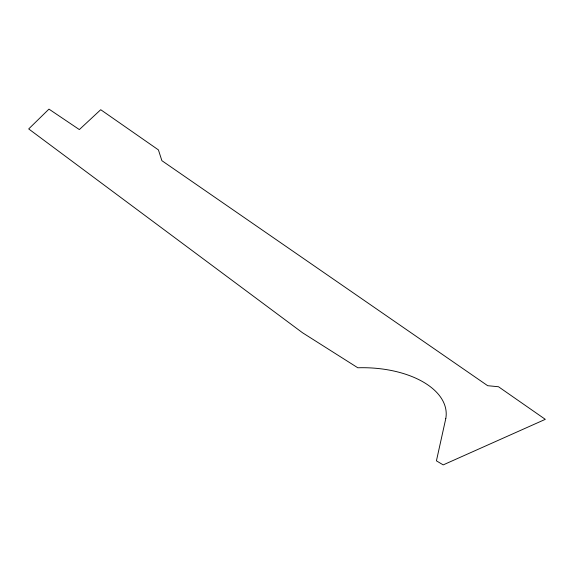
<?xml version="1.0" encoding="UTF-8"?>
<svg xmlns="http://www.w3.org/2000/svg" width="574" height="574" viewBox="0 0 574 574"><rect width="100%" height="100%" fill="white"/><g stroke="black" fill="none" stroke-linecap="round" stroke-linejoin="round"><path stroke-width="0.86" d="M445.797 418.518L436.419 460.843L443.207 464.89L545.3 419.343L498.497 386.747L487.67 385.699L161.882 160.677L158.41 149.893L100.723 109.713L79.348 129.581L48.962 109.11L28.7 128.928L302.476 332.726L357.81 367.776A85.009 46.881 -0.7 0 1 445.797 418.518"/></g></svg>
